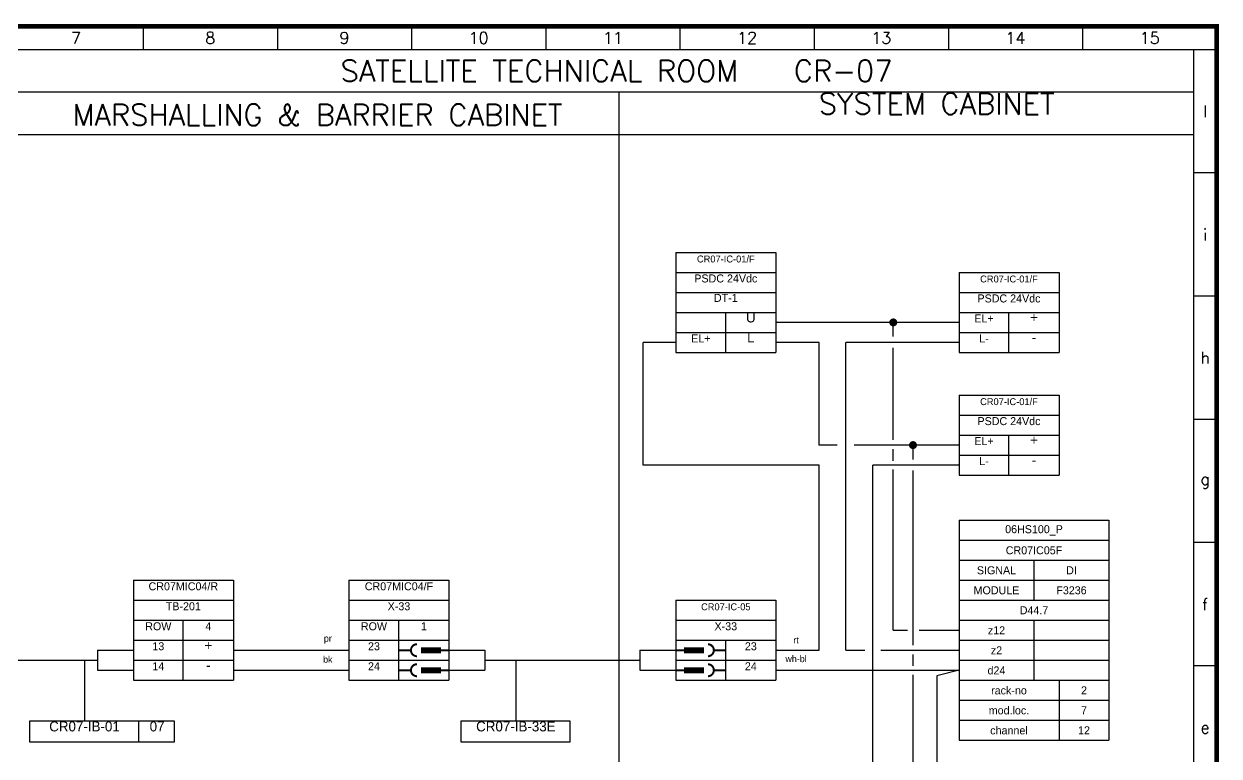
# Model space of a CAD drawing. Extents: x -4 to 378, y 0 to 264.
# Drawn here: x 153.8 to 377.8, y 126.2 to 263.6 of the extents above; entities that cross this region are included whole.
import ezdxf
from ezdxf.enums import TextEntityAlignment as Align

# ---------------------------------------------------------------- set-up
doc = ezdxf.new("R2010")
doc.units = 0
doc.header["$LTSCALE"] = 5
doc.header["$MEASUREMENT"] = 0
doc.linetypes.add('CONTINUA', pattern=[0])
doc.layers.get('0').update_dxf_attribs({"linetype": 'CONTINUA'})
doc.styles.add('DESCRIZ', font='SIMPLEX')
doc.styles.add('FOXS', font='FOXS')
doc.styles.add('SIMPLEX', font='simplex.shx')

# ---------------------------------------------------------------- blocks, each defined once
blk = doc.blocks.new('CART_OR')
at = {"const_width": 0.879}
blk.add_lwpolyline([(0, 263.13), (377.41, 263.13), (377.41, 0), (0, 0)], close=True, dxfattribs=at)
at = {"style": 'DESCRIZ'}
blk.add_attdef('PLOT_PAREMETERS', text='', height=1.76, rotation=90, dxfattribs=at).set_placement((-2.95, 50.73), align=Align.MIDDLE)
for tag, height, p in [('XX/XX/94', 1.76, (16.47, 25.57)), ('REV4', 1.76, (4.2, 25.57)), ('XX/XX/94', 1.76, (16.47, 21.43)), ('REV3', 1.76, (4.2, 21.43)), ('SCALE', 1.76, (339.86, 20.71)), ('FOGLIO', 1.76, (362.89, 20.76)), ('REV2', 1.76, (4.2, 17.28)), ('XX/XX/94', 1.76, (16.47, 17.28)), ('REV1', 1.76, (4.2, 13.14)), ('XX/XX/94', 1.76, (16.47, 13.14)), ('HEADER_LINE_3', 2.19, (228.5, 11.83)), ('REV0', 1.76, (4.2, 8.99)), ('XX/XX/94', 1.76, (16.47, 8.99)), ('HEADER_LINE_4', 2.19, (228.5, 7.59))]:
    blk.add_attdef(tag, text='', height=height, dxfattribs=at).set_placement(p, align=Align.MIDDLE)
for tag, p in [('DESCRIPTION', (27.33, 24.69)), ('DESCRIPTION', (27.33, 20.54)), ('DESCRIPTION', (27.33, 16.4)), ('DOCUMENT', (349.33, 15.81)), ('DESCRIPTION', (27.33, 12.25)), ('CUSTOMER_ORDER', (349.33, 11.08)), ('DESCRIPTION', (27.33, 8.11)), ('CUSTOMER_REF', (349.33, 6.34))]:
    blk.add_attdef(tag, p, '', height=1.76, dxfattribs=at)
at = {"style": 'FOXS', "width": 0.9}
for tag, p in [('DISEGNATO4', (129.98, 25.47)), ('CONTROLLATO4', (145.07, 25.47)), ('APPROVATO4', (160.16, 25.47)), ('DISEGNATO3', (129.98, 21.33)), ('CONTROLLATO3', (145.07, 21.33)), ('APPROVATO3', (160.16, 21.33)), ('DISEGNATO2', (129.98, 17.18)), ('CONTROLLATO2', (145.07, 17.18)), ('APPROVATO2', (160.16, 17.18)), ('DISEGNATO1', (129.98, 13.03)), ('CONTROLLATO1', (145.07, 13.03)), ('APPROVATO1', (160.16, 13.03)), ('DISEGNATO0', (129.98, 8.88)), ('CONTROLLATO0', (145.07, 8.88)), ('APPROVATO0', (160.16, 8.88))]:
    blk.add_attdef(tag, text='', height=2.19, dxfattribs=at).set_placement(p, align=Align.MIDDLE)
at = {"color": 1, "style": 'DESCRIZ'}
for tag, p in [('CONTRACTOR', (228.5, 24.4)), ('HEADER_LINE_1', (228.5, 20.7)), ('HEADER_LINE_2', (228.5, 17.01))]:
    blk.add_attdef(tag, text='', height=1.9, dxfattribs=at).set_placement(p, align=Align.MIDDLE)
at = {"style": 'DESCRIZ'}
blk.add_attdef('FILE_NAME', (-2.16, 3.38), '', height=1.76, rotation=90, dxfattribs=at)

msp = doc.modelspace()

# ---------------------------------------------------------------- linework, layer by layer
at = {"color": 7}
for p, q in [((176.12, 263.13), (176.12, 258.75)), ((201.28, 263.13), (201.28, 258.75)), ((226.44, 263.13), (226.44, 258.75)), ((251.6, 263.13), (251.6, 258.75)), ((276.76, 263.13), (276.76, 258.75)), ((301.92, 263.13), (301.92, 258.75)), ((327.08, 263.13), (327.08, 258.75)), ((352.25, 263.13), (352.25, 258.75)), ((0, 258.75), (377.41, 258.75)), ((373.03, 258.75), (373.03, 27.54)), ((373.03, 250.75), (0, 250.75)), ((373.03, 250.75), (0, 250.75)), ((373.03, 250.75), (0, 250.75)), ((373.03, 250.75), (0, 250.75)), ((265.28, 250.75), (265.28, 27.54)), ((373.03, 242.75), (0, 242.75)), ((377.41, 235.63), (373.03, 235.63)), ((377.41, 212.51), (373.03, 212.51)), ((275.99, 209.44), (275.99, 205.69)), ((329.08, 209.44), (329.08, 205.69)), ((329.08, 207.57), (294.74, 207.57)), ((316.75, 204.91), (316.75, 207.57)), ((269.89, 180.81), (269.89, 203.82)), ((275.99, 203.82), (269.89, 203.82)), ((302.85, 203.82), (294.74, 203.82)), ((302.85, 184.56), (302.85, 203.82)), ((329.08, 203.82), (307.88, 203.82)), ((322.35, 203.82), (307.88, 203.82)), ((307.88, 146.08), (307.88, 203.82)), ((316.75, 185.54), (316.75, 202.79)), ((377.41, 189.39), (373.03, 189.39)), ((329.08, 186.43), (329.08, 182.68)), ((306.25, 184.56), (302.85, 184.56)), ((329.08, 184.56), (309.45, 184.56)), ((316.75, 181.63), (316.75, 183.83)), ((320.46, 181.88), (320.46, 184.56)), ((302.85, 180.81), (269.89, 180.81)), ((302.85, 146.08), (302.85, 180.81)), ((329.08, 180.81), (312.92, 180.81)), ((312.92, 90.77), (312.92, 180.81)), ((316.75, 149.83), (316.75, 180.01)), ((320.46, 147.04), (320.46, 179.82)), ((377.41, 166.27), (373.03, 166.27)), ((316.75, 149.83), (319.43, 149.83)), ((321.63, 149.83), (329.08, 149.83)), ((294.74, 146.08), (302.85, 146.08)), ((307.88, 146.08), (311.43, 146.08)), ((314.42, 146.08), (329.08, 146.08)), ((146.15, 144.21), (167.53, 144.21)), ((320.46, 143.18), (320.46, 145.29)), ((320.46, 94.52), (320.46, 141.5)), ((329.08, 142.33), (324.94, 141.26)), ((324.94, 141.26), (324.94, 87.02)), ((377.41, 143.14), (373.03, 143.14))]:
    msp.add_line(p, q, dxfattribs=at)
for p, q in [((275.99, 220.69), (275.99, 209.44)), ((275.99, 220.69), (294.74, 220.69)), ((294.74, 220.69), (294.74, 201.94)), ((275.99, 216.94), (294.74, 216.94)), ((329.08, 216.94), (347.83, 216.94)), ((329.08, 216.94), (329.08, 209.44)), ((347.83, 216.94), (347.83, 201.94)), ((275.99, 213.19), (294.74, 213.19)), ((329.08, 213.19), (347.83, 213.19)), ((275.99, 209.44), (294.74, 209.44)), ((285.36, 201.94), (285.36, 209.44)), ((329.08, 209.44), (347.83, 209.44)), ((338.45, 201.94), (338.45, 209.44)), ((275.99, 205.69), (294.74, 205.69)), ((275.99, 205.69), (275.99, 201.94)), ((329.08, 205.69), (347.83, 205.69)), ((329.08, 205.69), (329.08, 201.94)), ((275.99, 201.94), (294.74, 201.94)), ((329.08, 201.94), (347.83, 201.94)), ((329.08, 193.93), (347.83, 193.93)), ((329.08, 193.93), (329.08, 186.43)), ((347.83, 193.93), (347.83, 178.93)), ((329.08, 190.18), (347.83, 190.18)), ((329.08, 186.43), (347.83, 186.43)), ((338.45, 178.93), (338.45, 186.43)), ((329.08, 182.68), (347.83, 182.68)), ((329.08, 182.68), (329.08, 178.93)), ((329.08, 178.93), (347.83, 178.93)), ((329.08, 170.46), (329.08, 147.96)), ((329.08, 170.46), (357.2, 170.46)), ((357.2, 170.46), (357.2, 129.21)), ((329.08, 166.71), (357.2, 166.71)), ((329.08, 162.96), (357.2, 162.96)), ((343.14, 162.96), (343.14, 159.21)), ((174.28, 159.21), (174.28, 140.46)), ((174.28, 159.21), (193.03, 159.21)), ((193.03, 159.21), (193.03, 140.46)), ((214.7, 159.21), (214.7, 140.46)), ((214.7, 159.21), (233.45, 159.21)), ((233.45, 159.21), (233.45, 140.46)), ((329.08, 159.21), (357.2, 159.21)), ((343.14, 159.21), (343.14, 155.46)), ((174.28, 155.46), (193.03, 155.46)), ((214.7, 155.46), (233.45, 155.46)), ((275.99, 155.46), (294.74, 155.46)), ((275.99, 155.46), (275.99, 140.46)), ((294.74, 155.46), (294.74, 140.46)), ((329.08, 155.46), (357.2, 155.46)), ((174.28, 151.71), (193.03, 151.71)), ((183.65, 140.46), (183.65, 151.71)), ((214.7, 151.71), (233.45, 151.71)), ((224.08, 140.46), (224.08, 151.71)), ((275.99, 151.71), (294.74, 151.71)), ((329.08, 151.71), (357.2, 151.71)), ((343.14, 151.71), (343.14, 140.46)), ((174.28, 147.96), (193.03, 147.96)), ((214.7, 147.96), (233.45, 147.96)), ((275.99, 147.96), (294.74, 147.96)), ((285.36, 140.46), (285.36, 147.96)), ((329.08, 147.96), (357.2, 147.96)), ((329.08, 147.96), (329.08, 144.21)), ((167.53, 146.08), (167.53, 142.33)), ((167.53, 146.08), (174.28, 146.08)), ((193.03, 146.08), (214.7, 146.08)), ((233.45, 146.08), (240.2, 146.08)), ((240.2, 146.08), (240.2, 142.33)), ((269.24, 146.08), (269.24, 142.33)), ((269.24, 146.08), (275.99, 146.08)), ((165.12, 144.21), (165.12, 132.87)), ((174.28, 144.21), (193.03, 144.21)), ((214.7, 144.21), (233.45, 144.21)), ((240.2, 144.21), (269.24, 144.21)), ((246, 144.21), (246, 132.87)), ((275.99, 144.21), (294.74, 144.21)), ((329.08, 144.21), (357.2, 144.21)), ((329.08, 144.21), (329.08, 129.21)), ((167.53, 142.33), (174.28, 142.33)), ((193.03, 142.33), (214.7, 142.33)), ((233.45, 142.33), (240.2, 142.33)), ((269.24, 142.33), (275.99, 142.33)), ((294.74, 142.33), (329.08, 142.33)), ((174.28, 140.46), (193.03, 140.46)), ((214.7, 140.46), (233.45, 140.46)), ((275.99, 140.46), (294.74, 140.46)), ((329.08, 140.46), (357.2, 140.46)), ((347.83, 140.46), (347.83, 129.21)), ((329.08, 136.71), (357.2, 136.71)), ((154.85, 132.87), (181.96, 132.87)), ((154.85, 128.87), (154.85, 132.87)), ((175.23, 132.87), (175.23, 128.87)), ((181.96, 132.87), (181.96, 128.87)), ((329.08, 132.96), (357.2, 132.96)), ((181.96, 128.87), (154.85, 128.87)), ((329.08, 129.21), (357.2, 129.21))]:
    msp.add_line(p, q)
at = {"color": 7, "const_width": 0.75}
for points in [[(316.38, 207.57, 1), (317.13, 207.57, 1)], [(320.08, 184.56, 1), (320.83, 184.56, 1)]]:
    msp.add_lwpolyline(points, format="xyb", close=True, dxfattribs=at)
for points, const_width in [([(224.08, 146.08), (226.33, 146.08)], 0.375), ([(228.2, 146.08), (231.95, 146.08)], 1.12), ([(231.95, 146.08), (233.45, 146.08)], 0.375), ([(277.49, 146.08), (275.99, 146.08)], 0.375), ([(281.24, 146.08), (277.49, 146.08)], 1.12), ([(285.36, 146.08), (283.11, 146.08)], 0.375), ([(224.08, 142.33), (226.33, 142.33)], 0.375), ([(228.2, 142.33), (231.95, 142.33)], 1.12), ([(231.95, 142.33), (233.45, 142.33)], 0.375), ([(277.49, 142.33), (275.99, 142.33)], 0.375), ([(281.24, 142.33), (277.49, 142.33)], 1.12), ([(285.36, 142.33), (283.11, 142.33)], 0.375)]:
    msp.add_lwpolyline(points, dxfattribs=dict(const_width=const_width))
at = {"const_width": 0.375}
for points in [[(227.45, 147.21, 1), (227.45, 144.96)], [(281.99, 147.21, -1), (281.99, 144.96, -1)], [(227.45, 143.46, 1), (227.45, 141.21)], [(281.99, 143.46, -1), (281.99, 141.21, -1)]]:
    msp.add_lwpolyline(points, format="xyb", dxfattribs=at)
msp.add_lwpolyline([(235.72, 132.87), (256.11, 132.87), (256.11, 128.87), (235.72, 128.87)], close=True)

# ---------------------------------------------------------------- block references
at = {"color": 7}
msp.add_blockref('CART_OR', (0, 0), dxfattribs=at)

# ---------------------------------------------------------------- texts
at = {"color": 7, "style": 'SIMPLEX'}
for s, height, p in [('7', 2.19, (163.54, 260.94)), ('8', 2.19, (188.7, 260.94)), ('9', 2.19, (213.86, 260.94)), ('10', 2.189, (239.02, 260.94)), ('11', 2.189, (264.18, 260.94)), ('12', 2.189, (289.34, 260.94)), ('13', 2.189, (314.5, 260.94)), ('14', 2.189, (339.67, 260.94)), ('15', 2.189, (364.83, 260.94)), ('SATELLITE TECHNICAL ROOM', 4, (250.41, 254.75)), ('MARSHALLING & BARRIER CABINET', 4, (208.81, 246.5)), ('l', 2.19, (375.22, 247.19)), ('i', 2.19, (375.22, 224.07)), ('h', 2.19, (375.22, 200.95)), ('g', 2.19, (375.22, 177.83)), ('f', 2.19, (375.22, 154.7)), ('e', 2.19, (375.22, 131.58))]:
    msp.add_text(s, height=height, dxfattribs=at).set_placement(p, align=Align.MIDDLE)
at = {"color": 1, "style": 'SIMPLEX'}
msp.add_text('CR-07', height=4, dxfattribs=at).set_placement((298.11, 252.75))
at = {"color": 7, "style": 'SIMPLEX'}
msp.add_text('SYSTEM CABINET', height=4, dxfattribs=at).set_placement((324.9, 246.6), align=Align.CENTER)
at = {"color": 1}
for s, height, p in [('CR07-IC-01/F', 1.3, (285.36, 218.82)), ('CR07-IC-01/F', 1.3, (338.45, 215.07)), ('CR07-IC-01/F', 1.3, (338.45, 192.06)), ('CR07MIC04/R', 1.5, (183.65, 157.33)), ('CR07MIC04/F', 1.5, (224.08, 157.33)), ('TB-201', 1.5, (183.65, 153.58)), ('X-33', 1.5, (224.08, 153.58)), ('CR07-IC-05', 1.3, (285.36, 153.58)), ('4', 1.5, (188.34, 149.83)), ('1', 1.5, (228.77, 149.83)), ('X-33', 1.5, (285.36, 149.83)), ('13', 1.5, (178.96, 146.08)), ('23', 1.5, (219.39, 146.08)), ('23', 1.5, (290.05, 146.08)), ('14', 1.5, (178.96, 142.33)), ('24', 1.5, (219.39, 142.33)), ('24', 1.5, (290.05, 142.33)), ('wh-bl', 1.25, (298.53, 143.85)), ('CR07-IB-01', 1.875, (165.12, 130.86)), ('07', 1.875, (178.73, 130.86)), ('CR07-IB-33E', 1.875, (246, 130.86))]:
    msp.add_text(s, height=height, dxfattribs=at).set_placement(p, align=Align.CENTER)
at = {"color": 7}
for s, height, p in [('PSDC 24Vdc', 1.5, (285.36, 215.07)), ('DT-1', 1.5, (285.36, 211.42)), ('PSDC 24Vdc', 1.5, (338.45, 211.32)), ('EL+', 1.5, (333.77, 207.57)), ('EL+', 1.5, (280.68, 203.82)), ('L-', 1.5, (333.77, 203.82)), ('PSDC 24Vdc', 1.5, (338.45, 188.31)), ('EL+', 1.5, (333.77, 184.56)), ('L-', 1.5, (333.77, 180.81)), ('ROW', 1.5, (178.96, 149.83)), ('ROW', 1.5, (219.39, 149.83)), ('pr', 1.25, (210.74, 147.69)), ('rt', 1.25, (298.53, 147.37)), ('bk', 1.25, (210.74, 143.74))]:
    msp.add_text(s, height=height, dxfattribs=at).set_placement(p, align=Align.CENTER)
for s, p in [('U', (290.05, 207.57)), ('+', (343.14, 207.57)), ('L', (290.05, 203.82)), ('-', (343.14, 203.82)), ('+', (343.14, 184.56)), ('-', (343.14, 180.81)), ('+', (188.34, 146.08)), ('-', (188.34, 142.33))]:
    msp.add_text(s, height=1.88).set_placement(p, align=Align.CENTER)
at = {"color": 1}
for s, p in [('06HS100_P', (343.14, 168.58)), ('CR07IC05F', (343.14, 164.83)), ('DI', (350.17, 161.08)), ('F3236', (350.17, 157.33)), ('D44.7', (343.14, 153.58)), ('d24', (336.11, 142.33)), ('2', (352.52, 138.58)), ('7', (352.52, 134.83)), ('12', (352.52, 131.08))]:
    msp.add_text(s, height=1.5, dxfattribs=at).set_placement(p, align=Align.MIDDLE)
for s, p in [('SIGNAL', (336.11, 161.08)), ('MODULE', (336.11, 157.33)), ('rack-no', (338.45, 138.58)), ('mod.loc.', (338.45, 134.83)), ('channel', (338.45, 131.08))]:
    msp.add_text(s, height=1.5).set_placement(p, align=Align.MIDDLE)
at = {"color": 7}
for s, p in [('z12', (336.11, 149.83)), ('z2', (336.11, 146.08))]:
    msp.add_text(s, height=1.5, dxfattribs=at).set_placement(p, align=Align.MIDDLE)

doc.saveas('drawing.dxf')
